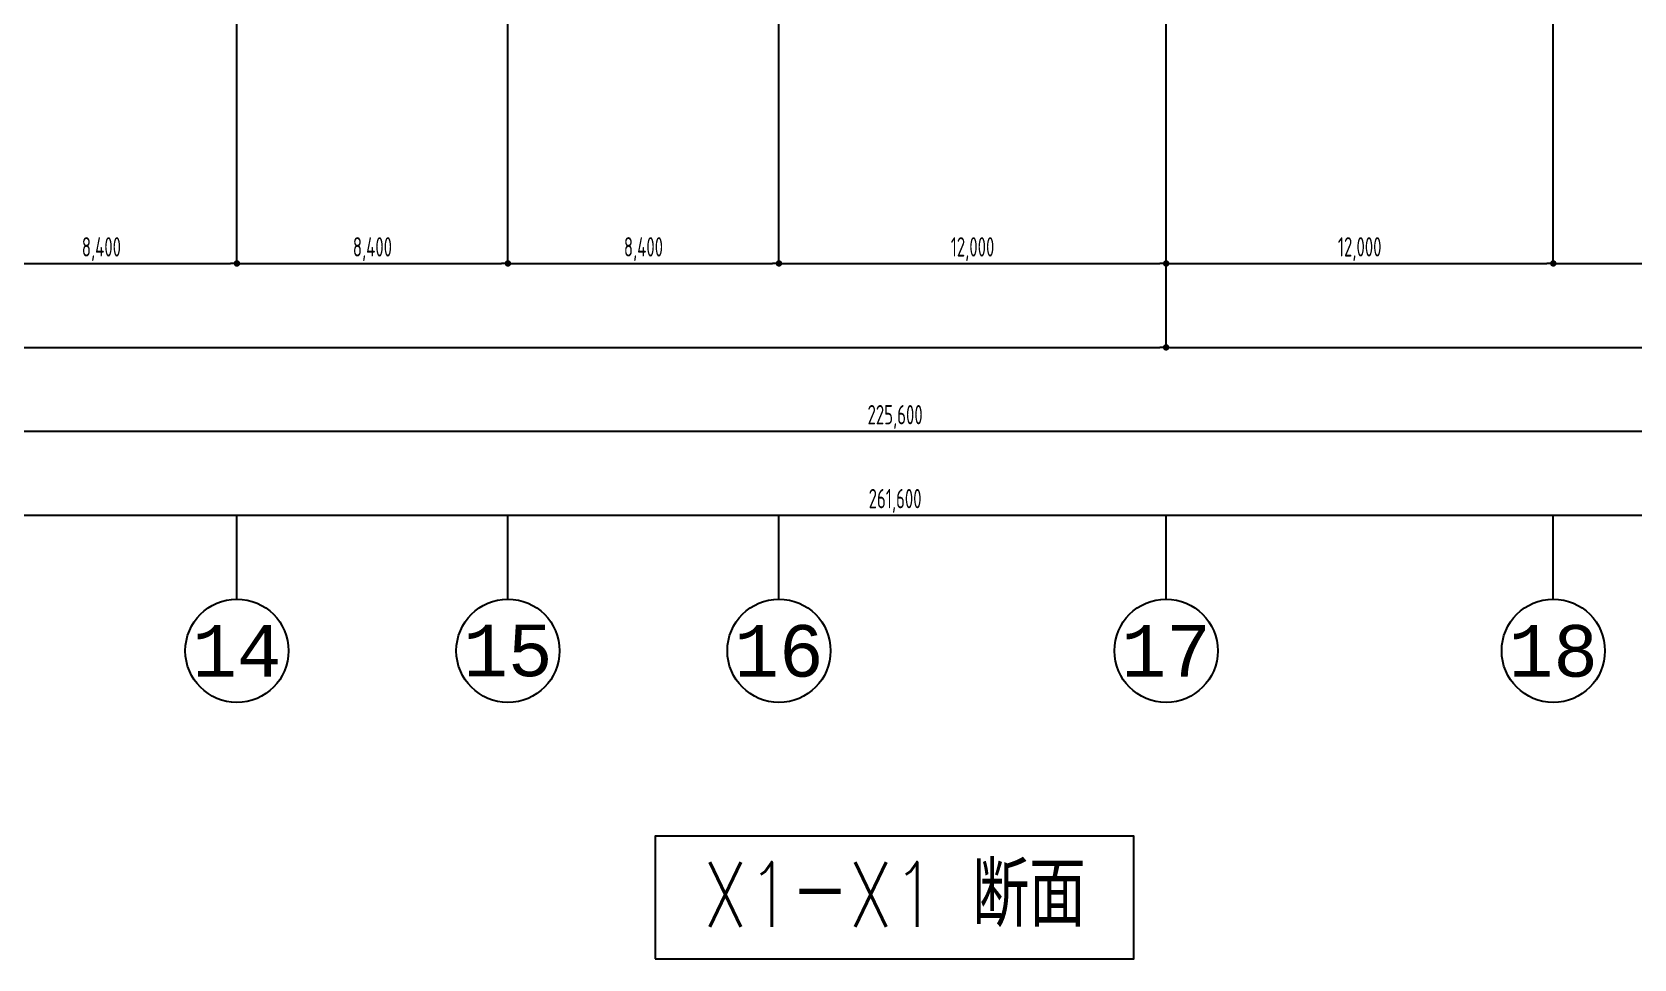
# Model space of a CAD drawing. Header units: millimetres. Extents: x -32710 to 654186, y -254124 to 420220.
# Drawn here: x 133250 to 182900, y 350754 to 379469 of the extents above; entities that cross this region are included whole.
import ezdxf
from ezdxf.enums import TextEntityAlignment as Align

# ---------------------------------------------------------------- set-up
doc = ezdxf.new("R2010")
doc.units = ezdxf.units.MM
doc.header["$LTSCALE"] = 1000
doc.linetypes.add('TPH12-SEC-@E$0$CENTERK5', pattern=[6.916, 6.667, -0.083, 0.083, -0.083])
for name, color, linetype in [('TPH12-SEC-@E$0$FLAG', 252, 'Continuous'), ('TPH12-SEC-@E$0$H-SIN', 252, 'TPH12-SEC-@E$0$CENTERK5'), ('TPH12-SEC-@E$0$SIN-M', 252, 'Continuous'), ('TPH12-SEC-@E$0$TEXT', 252, 'Continuous')]:
    doc.layers.add(name, color=color, linetype=linetype)
doc.styles.add('TPH12-SEC-@E$0$ATS', font='monotxt', dxfattribs={"bigfont": 'BIGFONT'})
doc.styles.add('TPH12-SEC-@E$0$DIM', font='romans.shx', dxfattribs={"width": 0.65, "bigfont": 'BIGFONT.shx'})
doc.styles.add('TPH12-SEC-@E$0$dim-txt', font='isocp.shx', dxfattribs={"width": 0.7, "bigfont": 'chineset.shx'})
doc.dimstyles.new('TPH12-SEC-@E$0$ARCH-dim-2000', dxfattribs={"dimscale": 2000, "dimtxt": 0.3, "dimasz": 0.1, "dimexe": 0.1, "dimexo": 0.1, "dimgap": 0.05, "dimtad": 1, "dimdec": 0, "dimrnd": 0.1, "dimdsep": 46, "dimlunit": 6, "dimtxsty": 'TPH12-SEC-@E$0$dim-txt', "dimblk": 'TPH12-SEC-@E$0$_Dot', "dimblk1": 'TPH12-SEC-@E$0$_Origin', "dimblk2": 'TPH12-SEC-@E$0$_Origin', "dimcen": 2, "dimclrd": 256, "dimclre": 256, "dimclrt": 256, "dimadec": 0, "dimazin": 0, "dimtfac": 1, "dimtdec": 1, "dimtix": 1, "dimtmove": 2, "dimatfit": 3, "dimldrblk": 'TPH12-SEC-@E$0$_Origin', "dimfxl": 1, "dimtvp": 1, "dimtolj": 1, "dimarcsym": 0})

# ---------------------------------------------------------------- blocks, each defined once
blk = doc.blocks.new('TPH12-SEC-@E$0$_Dot')
at = {"color": 0, "linetype": 'ByBlock', "lineweight": -2}
blk.add_line((-0.5, 0), (-1, 0), dxfattribs=at)
at = {"color": 0, "linetype": 'ByBlock', "const_width": 0.5}
blk.add_lwpolyline([(-0.25, 0, 1), (0.25, 0, 1)], format="xyb", close=True, dxfattribs=at)
blk = doc.blocks.new('*D2598')
at = {"layer": 'DEFPOINTS', "color": 0, "transparency": 16777216}
for p in [(29200, 364500), (290800, 364500), (290800, 364500)]:
    blk.add_point(p, dxfattribs=at)
at = {"layer": 'TPH12-SEC-@E$0$SIN-M', "lineweight": -2, "transparency": 16777216}
blk.add_line((29400, 364500), (290600, 364500), dxfattribs=at)
at = {"layer": 'TPH12-SEC-@E$0$SIN-M', "lineweight": -2, "transparency": 16777216, "xscale": 200, "yscale": 200, "zscale": 200, "rotation": 180}
blk.add_blockref('TPH12-SEC-@E$0$_Dot', (29200, 364500), dxfattribs=at)
at = {"layer": 'TPH12-SEC-@E$0$SIN-M', "lineweight": -2, "transparency": 16777216, "xscale": 200, "yscale": 200, "zscale": 200}
blk.add_blockref('TPH12-SEC-@E$0$_Dot', (290800, 364500), dxfattribs=at)
at = {"layer": 'TPH12-SEC-@E$0$SIN-M', "transparency": 16777216, "insert": (160000, 364945), "char_height": 600, "attachment_point": 5, "style": 'TPH12-SEC-@E$0$dim-txt'}
blk.add_mtext('\\A1;261,600', dxfattribs=at)
blk = doc.blocks.new('TPH12-SEC-@E$0$_Origin')
at = {"color": 0, "linetype": 'ByBlock', "lineweight": -2}
blk.add_line((0, 0), (-1, 0), dxfattribs=at)
blk.add_circle((0, 0), 0.5, dxfattribs=at)
blk = doc.blocks.new('*D2580')
at = {"layer": 'DEFPOINTS', "color": 0, "transparency": 16777216}
for p in [(47200, 369700), (168400, 369700), (168400, 369700)]:
    blk.add_point(p, dxfattribs=at)
at = {"layer": 'TPH12-SEC-@E$0$SIN-M', "lineweight": -2, "transparency": 16777216}
blk.add_line((47400, 369700), (168200, 369700), dxfattribs=at)
at = {"layer": 'TPH12-SEC-@E$0$SIN-M', "lineweight": -2, "transparency": 16777216, "xscale": 200, "yscale": 200, "zscale": 200, "rotation": 180}
blk.add_blockref('TPH12-SEC-@E$0$_Dot', (47200, 369700), dxfattribs=at)
at = {"layer": 'TPH12-SEC-@E$0$SIN-M', "lineweight": -2, "transparency": 16777216, "xscale": 200, "yscale": 200, "zscale": 200}
blk.add_blockref('TPH12-SEC-@E$0$_Dot', (168400, 369700), dxfattribs=at)
at = {"layer": 'TPH12-SEC-@E$0$SIN-M', "transparency": 16777216, "insert": (107800, 370145), "char_height": 600, "attachment_point": 5, "style": 'TPH12-SEC-@E$0$dim-txt'}
blk.add_mtext('\\A1;121,200', dxfattribs=at)
blk = doc.blocks.new('*D2581')
at = {"layer": 'DEFPOINTS', "color": 0, "transparency": 16777216}
for p in [(168400, 369700), (272800, 369700), (272800, 369700)]:
    blk.add_point(p, dxfattribs=at)
at = {"layer": 'TPH12-SEC-@E$0$SIN-M', "lineweight": -2, "transparency": 16777216}
blk.add_line((168600, 369700), (272600, 369700), dxfattribs=at)
at = {"layer": 'TPH12-SEC-@E$0$SIN-M', "lineweight": -2, "transparency": 16777216, "xscale": 200, "yscale": 200, "zscale": 200, "rotation": 180}
blk.add_blockref('TPH12-SEC-@E$0$_Dot', (168400, 369700), dxfattribs=at)
at = {"layer": 'TPH12-SEC-@E$0$SIN-M', "lineweight": -2, "transparency": 16777216, "xscale": 200, "yscale": 200, "zscale": 200}
blk.add_blockref('TPH12-SEC-@E$0$_Dot', (272800, 369700), dxfattribs=at)
at = {"layer": 'TPH12-SEC-@E$0$SIN-M', "transparency": 16777216, "insert": (220600, 370145), "char_height": 600, "attachment_point": 5, "style": 'TPH12-SEC-@E$0$dim-txt'}
blk.add_mtext('\\A1;104,400', dxfattribs=at)
blk = doc.blocks.new('*D2583')
at = {"layer": 'DEFPOINTS', "color": 0, "transparency": 16777216}
for p in [(47200, 367100), (272800, 367100), (272800, 367100)]:
    blk.add_point(p, dxfattribs=at)
at = {"layer": 'TPH12-SEC-@E$0$SIN-M', "lineweight": -2, "transparency": 16777216}
blk.add_line((47400, 367100), (272600, 367100), dxfattribs=at)
at = {"layer": 'TPH12-SEC-@E$0$SIN-M', "lineweight": -2, "transparency": 16777216, "xscale": 200, "yscale": 200, "zscale": 200, "rotation": 180}
blk.add_blockref('TPH12-SEC-@E$0$_Dot', (47200, 367100), dxfattribs=at)
at = {"layer": 'TPH12-SEC-@E$0$SIN-M', "lineweight": -2, "transparency": 16777216, "xscale": 200, "yscale": 200, "zscale": 200}
blk.add_blockref('TPH12-SEC-@E$0$_Dot', (272800, 367100), dxfattribs=at)
at = {"layer": 'TPH12-SEC-@E$0$SIN-M', "transparency": 16777216, "insert": (160000, 367545), "char_height": 600, "attachment_point": 5, "style": 'TPH12-SEC-@E$0$dim-txt'}
blk.add_mtext('\\A1;225,600', dxfattribs=at)
blk = doc.blocks.new('*D2594')
at = {"layer": 'DEFPOINTS', "color": 0, "transparency": 16777216}
for p in [(131200, 372300), (139600, 372300), (139600, 372300)]:
    blk.add_point(p, dxfattribs=at)
at = {"layer": 'TPH12-SEC-@E$0$SIN-M', "lineweight": -2, "transparency": 16777216}
blk.add_line((131400, 372300), (139400, 372300), dxfattribs=at)
at = {"layer": 'TPH12-SEC-@E$0$SIN-M', "lineweight": -2, "transparency": 16777216, "xscale": 200, "yscale": 200, "zscale": 200, "rotation": 180}
blk.add_blockref('TPH12-SEC-@E$0$_Dot', (131200, 372300), dxfattribs=at)
at = {"layer": 'TPH12-SEC-@E$0$SIN-M', "lineweight": -2, "transparency": 16777216, "xscale": 200, "yscale": 200, "zscale": 200}
blk.add_blockref('TPH12-SEC-@E$0$_Dot', (139600, 372300), dxfattribs=at)
at = {"layer": 'TPH12-SEC-@E$0$SIN-M', "transparency": 16777216, "insert": (135400, 372745), "char_height": 600, "attachment_point": 5, "style": 'TPH12-SEC-@E$0$dim-txt'}
blk.add_mtext('\\A1;8,400', dxfattribs=at)
blk = doc.blocks.new('*D2595')
at = {"layer": 'DEFPOINTS', "color": 0, "transparency": 16777216}
for p in [(139600, 372300), (148000, 372300), (148000, 372300)]:
    blk.add_point(p, dxfattribs=at)
at = {"layer": 'TPH12-SEC-@E$0$SIN-M', "lineweight": -2, "transparency": 16777216}
blk.add_line((139800, 372300), (147800, 372300), dxfattribs=at)
at = {"layer": 'TPH12-SEC-@E$0$SIN-M', "lineweight": -2, "transparency": 16777216, "xscale": 200, "yscale": 200, "zscale": 200, "rotation": 180}
blk.add_blockref('TPH12-SEC-@E$0$_Dot', (139600, 372300), dxfattribs=at)
at = {"layer": 'TPH12-SEC-@E$0$SIN-M', "lineweight": -2, "transparency": 16777216, "xscale": 200, "yscale": 200, "zscale": 200}
blk.add_blockref('TPH12-SEC-@E$0$_Dot', (148000, 372300), dxfattribs=at)
at = {"layer": 'TPH12-SEC-@E$0$SIN-M', "transparency": 16777216, "insert": (143800, 372745), "char_height": 600, "attachment_point": 5, "style": 'TPH12-SEC-@E$0$dim-txt'}
blk.add_mtext('\\A1;8,400', dxfattribs=at)
blk = doc.blocks.new('*D2596')
at = {"layer": 'DEFPOINTS', "color": 0, "transparency": 16777216}
for p in [(148000, 372300), (156400, 372300), (156400, 372300)]:
    blk.add_point(p, dxfattribs=at)
at = {"layer": 'TPH12-SEC-@E$0$SIN-M', "lineweight": -2, "transparency": 16777216}
blk.add_line((148200, 372300), (156200, 372300), dxfattribs=at)
at = {"layer": 'TPH12-SEC-@E$0$SIN-M', "lineweight": -2, "transparency": 16777216, "xscale": 200, "yscale": 200, "zscale": 200, "rotation": 180}
blk.add_blockref('TPH12-SEC-@E$0$_Dot', (148000, 372300), dxfattribs=at)
at = {"layer": 'TPH12-SEC-@E$0$SIN-M', "lineweight": -2, "transparency": 16777216, "xscale": 200, "yscale": 200, "zscale": 200}
blk.add_blockref('TPH12-SEC-@E$0$_Dot', (156400, 372300), dxfattribs=at)
at = {"layer": 'TPH12-SEC-@E$0$SIN-M', "transparency": 16777216, "insert": (152200, 372745), "char_height": 600, "attachment_point": 5, "style": 'TPH12-SEC-@E$0$dim-txt'}
blk.add_mtext('\\A1;8,400', dxfattribs=at)
blk = doc.blocks.new('*D2597')
at = {"layer": 'DEFPOINTS', "color": 0, "transparency": 16777216}
for p in [(156400, 372300), (168400, 372300), (168400, 372300)]:
    blk.add_point(p, dxfattribs=at)
at = {"layer": 'TPH12-SEC-@E$0$SIN-M', "lineweight": -2, "transparency": 16777216}
blk.add_line((156600, 372300), (168200, 372300), dxfattribs=at)
at = {"layer": 'TPH12-SEC-@E$0$SIN-M', "lineweight": -2, "transparency": 16777216, "xscale": 200, "yscale": 200, "zscale": 200, "rotation": 180}
blk.add_blockref('TPH12-SEC-@E$0$_Dot', (156400, 372300), dxfattribs=at)
at = {"layer": 'TPH12-SEC-@E$0$SIN-M', "lineweight": -2, "transparency": 16777216, "xscale": 200, "yscale": 200, "zscale": 200}
blk.add_blockref('TPH12-SEC-@E$0$_Dot', (168400, 372300), dxfattribs=at)
at = {"layer": 'TPH12-SEC-@E$0$SIN-M', "transparency": 16777216, "insert": (162400, 372745), "char_height": 600, "attachment_point": 5, "style": 'TPH12-SEC-@E$0$dim-txt'}
blk.add_mtext('\\A1;12,000', dxfattribs=at)
blk = doc.blocks.new('*D2561')
at = {"layer": 'DEFPOINTS', "color": 0, "transparency": 16777216}
for p in [(168400, 372300), (180400, 372300), (180400, 372300)]:
    blk.add_point(p, dxfattribs=at)
at = {"layer": 'TPH12-SEC-@E$0$SIN-M', "lineweight": -2, "transparency": 16777216}
blk.add_line((168600, 372300), (180200, 372300), dxfattribs=at)
at = {"layer": 'TPH12-SEC-@E$0$SIN-M', "lineweight": -2, "transparency": 16777216, "xscale": 200, "yscale": 200, "zscale": 200, "rotation": 180}
blk.add_blockref('TPH12-SEC-@E$0$_Dot', (168400, 372300), dxfattribs=at)
at = {"layer": 'TPH12-SEC-@E$0$SIN-M', "lineweight": -2, "transparency": 16777216, "xscale": 200, "yscale": 200, "zscale": 200}
blk.add_blockref('TPH12-SEC-@E$0$_Dot', (180400, 372300), dxfattribs=at)
at = {"layer": 'TPH12-SEC-@E$0$SIN-M', "transparency": 16777216, "insert": (174400, 372745), "char_height": 600, "attachment_point": 5, "style": 'TPH12-SEC-@E$0$dim-txt'}
blk.add_mtext('\\A1;12,000', dxfattribs=at)
blk = doc.blocks.new('*D2562')
at = {"layer": 'DEFPOINTS', "color": 0, "transparency": 16777216}
for p in [(180400, 372300), (188800, 372300), (188800, 372300)]:
    blk.add_point(p, dxfattribs=at)
at = {"layer": 'TPH12-SEC-@E$0$SIN-M', "lineweight": -2, "transparency": 16777216}
blk.add_line((180600, 372300), (188600, 372300), dxfattribs=at)
at = {"layer": 'TPH12-SEC-@E$0$SIN-M', "lineweight": -2, "transparency": 16777216, "xscale": 200, "yscale": 200, "zscale": 200, "rotation": 180}
blk.add_blockref('TPH12-SEC-@E$0$_Dot', (180400, 372300), dxfattribs=at)
at = {"layer": 'TPH12-SEC-@E$0$SIN-M', "lineweight": -2, "transparency": 16777216, "xscale": 200, "yscale": 200, "zscale": 200}
blk.add_blockref('TPH12-SEC-@E$0$_Dot', (188800, 372300), dxfattribs=at)
at = {"layer": 'TPH12-SEC-@E$0$SIN-M', "transparency": 16777216, "insert": (184600, 372745), "char_height": 600, "attachment_point": 5, "style": 'TPH12-SEC-@E$0$dim-txt'}
blk.add_mtext('\\A1;8,400', dxfattribs=at)
blk = doc.blocks.new('TPH12-SEC-@E')
at = {"layer": 'TPH12-SEC-@E$0$FLAG'}
for p, q in [((139600, 361900), (139600, 364500)), ((148000, 361900), (148000, 364500)), ((156400, 361900), (156400, 364500)), ((168400, 361900), (168400, 364500)), ((180400, 361900), (180400, 364500))]:
    blk.add_line(p, q, dxfattribs=at)
for centre in [(139600, 360300), (148000, 360300), (156400, 360300), (168400, 360300), (180400, 360300)]:
    blk.add_circle(centre, 1600, dxfattribs=at)
at = {"layer": 'TPH12-SEC-@E$0$H-SIN'}
for p, q in [((139600, 377500), (139600, 414000)), ((148000, 377500), (148000, 414000)), ((156400, 377500), (156400, 414000)), ((168400, 377500), (168400, 414000)), ((180400, 377500), (180400, 414000))]:
    blk.add_line(p, q, dxfattribs=at)
at = {"layer": 'TPH12-SEC-@E$0$SIN-M'}
for p, q in [((139600, 372300), (139600, 377500)), ((148000, 372300), (148000, 377500)), ((156400, 372300), (156400, 377500)), ((168400, 369700), (168400, 377500)), ((180400, 372300), (180400, 377500))]:
    blk.add_line(p, q, dxfattribs=at)
at = {"layer": 'TPH12-SEC-@E$0$TEXT'}
blk.add_lwpolyline([(152562.3, 350753.8), (167401.5, 350753.8), (167401.5, 354553.8), (152562.3, 354553.8)], close=True, dxfattribs=at)
at = {"layer": 'TPH12-SEC-@E$0$FLAG', "style": 'TPH12-SEC-@E$0$ATS'}
for s, p in [('14', (139600, 360300)), ('15', (148000, 360300)), ('16', (156400, 360300)), ('17', (168400, 360300)), ('18', (180400, 360300))]:
    blk.add_text(s, height=1600, dxfattribs=at).set_placement(p, align=Align.MIDDLE)
at = {"layer": 'TPH12-SEC-@E$0$TEXT', "style": 'TPH12-SEC-@E$0$DIM', "width": 0.8}
blk.add_text('X1－X1 断面', height=2000, dxfattribs=at).set_placement((159981.9, 352753.8), align=Align.MIDDLE_CENTER)
at = {"layer": 'TPH12-SEC-@E$0$SIN-M'}
for base, p1, p2, picture, middle in [((139600, 372300), (131200, 372300), (139600, 372300), '*D2594', (135400, 372745)), ((148000, 372300), (139600, 372300), (148000, 372300), '*D2595', (143800, 372745)), ((156400, 372300), (148000, 372300), (156400, 372300), '*D2596', (152200, 372745)), ((168400, 372300), (156400, 372300), (168400, 372300), '*D2597', (162400, 372745.1)), ((180400, 372300), (168400, 372300), (180400, 372300), '*D2561', (174400, 372745.1)), ((188800, 372300), (180400, 372300), (188800, 372300), '*D2562', (184600, 372745)), ((168400, 369700), (47200, 369700), (168400, 369700), '*D2580', (107800, 370145.1)), ((272800, 369700), (168400, 369700), (272800, 369700), '*D2581', (220600, 370145)), ((272800, 367100), (47200, 367100), (272800, 367100), '*D2583', (160000, 367545.1)), ((290800, 364500), (29200, 364500), (290800, 364500), '*D2598', (160000, 364945.1))]:
    dim = blk.add_linear_dim(base=base, p1=p1, p2=p2, dimstyle='TPH12-SEC-@E$0$ARCH-dim-2000', dxfattribs=at)
    dim.commit()
    dim.dimension.update_dxf_attribs({"geometry": picture, "text_midpoint": middle})

msp = doc.modelspace()

# ---------------------------------------------------------------- block references
msp.add_blockref('TPH12-SEC-@E', (0, 0))

doc.saveas('drawing.dxf')
